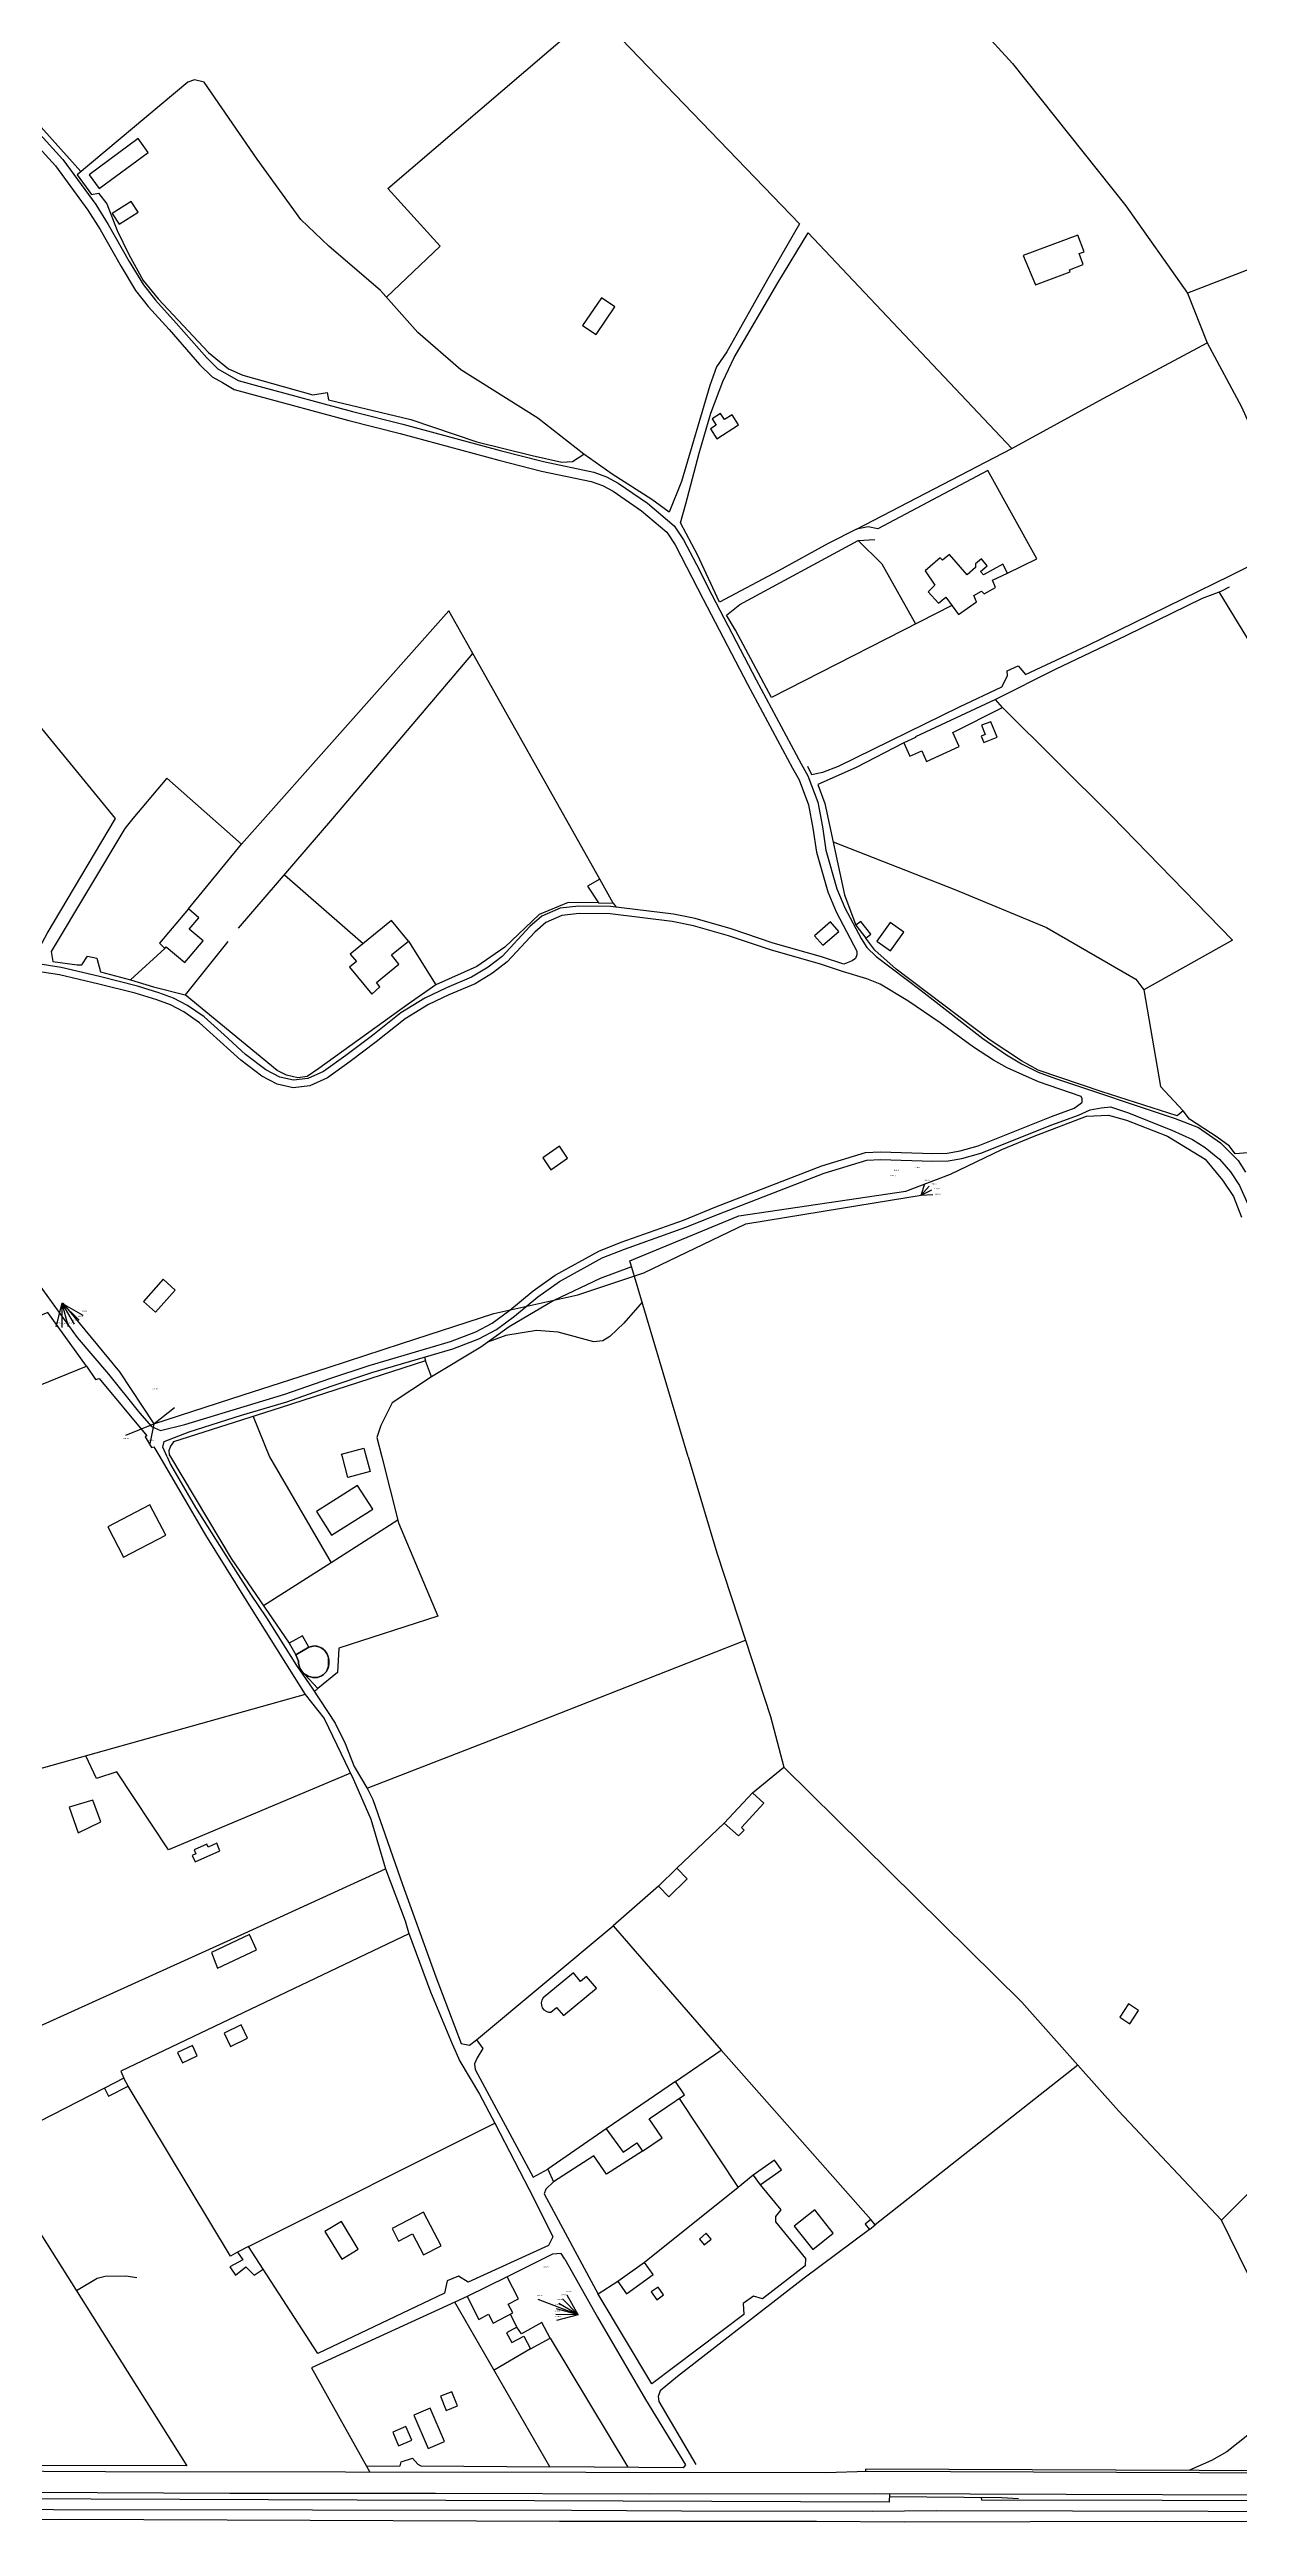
# Model space of a CAD drawing. Header units: millimetres. Extents: x 487814 to 495125, y 4392873 to 4398925.
# Drawn here: x 490943 to 491349, y 4396841 to 4397685 of the extents above; entities that cross this region are included whole.
import ezdxf
from ezdxf.enums import TextEntityAlignment as Align

# ---------------------------------------------------------------- set-up
doc = ezdxf.new("R2010")
doc.units = ezdxf.units.MM
doc.linetypes.add('Tramo_BT__380_A_E_Tr', pattern=[2, 1, 1])
doc.linetypes.add('Tramo_BT__380_A_P_Tr', pattern=[2, 1, 1])
for name, color, linetype in [('Acometida_rotulo', 7, 'Continuous'), ('Cartografia_Base', 8, 'Continuous'), ('Tramo_BT__380_A_E_Trazado', 10, 'Tramo_BT__380_A_E_Tr'), ('Tramo_BT__380_A_P_Trazado', 10, 'Tramo_BT__380_A_P_Tr')]:
    doc.layers.add(name, color=color, linetype=linetype)
doc.styles.get("Standard").update_dxf_attribs({"font": 'arial.ttf'})

msp = doc.modelspace()

# ---------------------------------------------------------------- linework, layer by layer
at = {"layer": 'Cartografia_Base'}
for p, q in [((491218.56, 4397521.41, 131.57), (491271.52, 4397548.96, 132.2)), ((491131.04, 4397402.15, 130.84), (491087.7, 4397479.04, 131.09)), ((490990.69, 4397391.96, 132.43), (491008.77, 4397414, 131.06)), ((491023.45, 4397403.55, 129.42), (491050.25, 4397380.17, 129.47)), ((491135.54, 4397393.89, 128.29), (491136.55, 4397392.56, 128.27)), ((490982.6, 4397378.45, 132.47), (490970.97, 4397367.82, 132.58)), ((491004.19, 4397380.85, 132.93), (490989.55, 4397362.64, 132.89)), ((491065.73, 4397381.01, 129.29), (491075.04, 4397366.06, 129.39)), ((491071.16, 4397239.13, 130), (491071.52, 4397237.92, 130.08)), ((491012.78, 4397218.94, 132.69), (491018.39, 4397205.17, 134.4)), ((491018.39, 4397205.17, 134.4), (491039.36, 4397169.09, 134.72)), ((491062.06, 4397183.66, 134.73), (491039.36, 4397169.09, 134.72)), ((491039.36, 4397169.09, 134.72), (491016.31, 4397154.4, 132.9)), ((491034.81, 4397126.19, 132.13), (491033.68, 4397125.17, 132.02)), ((491183.06, 4397090.72, 137.76), (491193.7, 4397099.39, 136.88)), ((491173.39, 4397080.29, 137.76), (491157.26, 4397064.96, 138.79)), ((491151.01, 4397058.88, 138.94), (491135.59, 4397045.32, 137.63)), ((491088.98, 4397006.51, 136.73), (491135.59, 4397045.32, 137.63)), ((491135.59, 4397045.32, 137.63), (491172.39, 4397002.94, 138.25)), ((491294.07, 4396997.79, 135.07), (491224.91, 4396943.4, 135.89)), ((491158.02, 4396986.47, 137.07), (491178.13, 4396956.15, 136.93)), ((491011.2, 4396936, 134.79), (491095.14, 4396978.06, 135.7)), ((491133.12, 4396976.14, 137.76), (491113.32, 4396962.42, 136.65)), ((491178.13, 4396956.15, 136.93), (491146.2, 4396930.62, 138.18)), ((491183.33, 4396960.31, 136.73), (491178.13, 4396956.15, 136.93)), ((491137.14, 4396924.1, 137), (491130.39, 4396919.8, 137.15)), ((491085.78, 4396919.03, 134.78), (491081.5, 4396917.06, 135.02)), ((491100.45, 4396912.92, 133.91), (491102.74, 4396908.57, 133.88)), ((491107.39, 4396901.15, 133.86), (491094.95, 4396893.85, 133.4)), ((491114.11, 4396904.83, 134.1), (491140.5, 4396860.78, 133.51)), ((491051.39, 4396861.11, 132.69), (491052.56, 4396859.07, 132.69)), ((491221.63, 4396860.14, 133.39), (491221.63, 4396859.28, 133.38)), ((491261.06, 4396850.57, 132.87), (491261.14, 4396849.61, 132.88))]:
    msp.add_line(p, q, dxfattribs=at)
for points in [[(491202.95, 4397834.76, 134.38), (491202.56, 4397821.23, 133.56), (491198.51, 4397811.79, 133.15), (491174.25, 4397795.62, 133.29), (491208.4, 4397753.39, 131.28), (491249.73, 4397704.41, 130.73), (491271.75, 4397680.15, 130.94), (491310.39, 4397631.63, 131.09), (491331.43, 4397601.88, 131.52)], [(490918.25, 4397833.21, 141.45), (490892.07, 4397812.37, 139.5), (490861.95, 4397791.38, 142.11), (490834.2, 4397769.98, 144.35), (490839.75, 4397758.99, 144.12), (490845.6, 4397751.03, 143.14), (490853.49, 4397742.47, 142.68), (490881.69, 4397716.93, 139.05), (490908.22, 4397694.42, 137.88), (490954, 4397643.31, 137.88)], [(491058.25, 4397600.51, 133.28), (491076.52, 4397617.88, 132.79), (491058.71, 4397637.53, 133.77), (491129.34, 4397697.93, 131.98)], [(491129.34, 4397697.93, 131.98), (491199.07, 4397625.49, 130.97), (491188.29, 4397606.72, 132), (491174.3, 4397581.89, 131.9), (491170.83, 4397576.76, 131.9), (491168.53, 4397570.4, 131.9), (491158.82, 4397537.7, 131.62), (491154.7, 4397527.25, 131.44), (491148.78, 4397531.58, 132.18), (491135.18, 4397540.15, 132.14), (491125.51, 4397547.02, 132.26)], [(491428.42, 4397667.65, 131.25), (491460.97, 4397694.66, 131.14), (491488.25, 4397667.29, 130.38), (491469.88, 4397656.79, 130.3), (491444.78, 4397640.98, 130.26), (491442.77, 4397646.2, 131.41), (491376.47, 4397619.28, 131.82), (491331.43, 4397601.88, 134.26), (491338.16, 4397584.96, 134.26)], [(490918.32, 4397674.98, 137.91), (490945.31, 4397645.34, 137.32), (490956.34, 4397630.22, 137.1), (490960.55, 4397623.58, 136.99), (490967.73, 4397610.97, 136.67), (490972.7, 4397602.81, 136.31), (490976.92, 4397597.32, 136.37), (490984.11, 4397589.46, 136.23), (490994.5, 4397577.62, 135.85), (490998.81, 4397573.38, 135.78), (491002.37, 4397571.44, 135.77), (491006.31, 4397569.07, 135.75), (491013.5, 4397567.06, 135.65), (491045.41, 4397558.43, 135.03), (491062.89, 4397554.07, 134.49), (491096.58, 4397544.94, 132.81), (491111.05, 4397541.24, 131.86), (491128.09, 4397537.71, 131.11), (491131.87, 4397536.27, 130.84), (491135.49, 4397534.38, 130.64), (491145.2, 4397527.72, 130.16), (491153.83, 4397520.42, 129.72), (491156.74, 4397516.08, 129.69), (491166.21, 4397497.58, 128.98), (491181.37, 4397468.6, 128.67), (491196.68, 4397439.91, 127.97), (491199, 4397435.98, 127.97), (491202.14, 4397427.51, 127.98), (491203.63, 4397419.48, 127.99), (491204.86, 4397411.31, 128.02), (491208.72, 4397397.8, 128.05), (491211.61, 4397390.95, 128.04), (491218.61, 4397377.61, 127.82), (491218.67, 4397376.36, 127.78), (491218.22, 4397375.03, 127.76), (491217.1, 4397374.34, 127.68), (491214.26, 4397373.14, 127.45), (491206.59, 4397375.69, 127.6), (491190.13, 4397380.33, 128.28), (491175.75, 4397385.15, 128.19), (491163.5, 4397388.67, 128.21), (491156.12, 4397390.18, 128.2), (491134.59, 4397392.79, 128.29), (491123.82, 4397392.92, 128.49), (491117.43, 4397392.26, 128.61), (491111.18, 4397389.5, 128.61), (491107.16, 4397385.96, 128.63), (491097.68, 4397375.81, 128.77), (491092.94, 4397372.14, 128.8), (491087.24, 4397368.71, 128.88), (491078.72, 4397365.09, 129.27), (491071.29, 4397361.6, 129.67), (491063.18, 4397356.55, 130.02), (491053.49, 4397348.89, 129.95), (491044.43, 4397342.03, 130.12), (491036.75, 4397336.6, 130.24), (491031.45, 4397334.12, 130.28), (491026.5, 4397333.6, 130.72), (491021.85, 4397334.6, 130.84), (491017.05, 4397337.11, 130.92), (491010.19, 4397342.35, 130.74), (491002.94, 4397349.04, 130.96), (490996.03, 4397355.15, 130.9), (490990.41, 4397359.03, 130.86), (490985.64, 4397361.57, 130.9), (490980.63, 4397363.39, 130.88), (490973.32, 4397365.64, 130.82), (490960.33, 4397368.9, 130.89), (490947.3, 4397372.03, 130.72), (490937.98, 4397373.46, 130.68)], [(490920.83, 4397677.11, 137.91), (490947.84, 4397647.46, 137.32), (490959.08, 4397632.07, 137.1), (490963.34, 4397625.34, 136.99), (490970.53, 4397612.72, 136.67), (490975.42, 4397604.7, 136.31), (490979.43, 4397599.48, 136.37), (490986.53, 4397591.7, 136.23), (490996.97, 4397579.81, 135.85), (491000.78, 4397576.05, 135.78), (491007.61, 4397572.13, 135.75), (491014.66, 4397570.16, 135.65), (491046.67, 4397561.53, 135.03), (491063.76, 4397557.27, 134.49), (491096.96, 4397548.26, 132.81), (491111.8, 4397544.45, 131.86), (491128.99, 4397540.9, 131.11), (491133.26, 4397539.26, 130.84), (491137.27, 4397537.16, 130.64), (491147.2, 4397530.34, 130.16), (491156.34, 4397522.6, 129.72), (491159.57, 4397517.79, 129.69), (491164, 4397509.34, 129.43), (491169.14, 4397499.09, 128.98), (491184.32, 4397470.07, 128.67), (491199.63, 4397441.4, 127.97), (491201.99, 4397437.39, 127.97), (491205.33, 4397428.38, 127.98), (491206.89, 4397419.96, 127.99), (491208.09, 4397412.02, 128.02), (491211.84, 4397398.88, 128.05), (491214.58, 4397392.4, 128.04), (491220.1, 4397381.85, 127.68), (491222.08, 4397378.78, 127.49), (491225.23, 4397375.79, 127.36), (491240.6, 4397364.16, 126.41), (491261.66, 4397347.85, 125.95), (491269.72, 4397342.23, 125.66), (491274.77, 4397339.23, 125.49), (491280.51, 4397336.33, 125.49), (491286.44, 4397334.15, 125.51), (491327.21, 4397320.5, 125.03), (491335.16, 4397317.42, 125.05), (491342.72, 4397312.3, 125.07), (491348.68, 4397306.17, 125.1), (491351.19, 4397302.24, 125.1)], [(491125.51, 4397547.02, 132.26), (491109.84, 4397559.26, 133.09), (491083.6, 4397575.72, 133.73), (491068.98, 4397588.48, 134.41), (491056.22, 4397602.78, 134.6), (491038.62, 4397617.85, 135.74), (491029.07, 4397626.94, 135.74), (491014.16, 4397647.58, 135.74), (490996.07, 4397673.86, 136.23), (490992.76, 4397674.61, 136.3), (490990.48, 4397673.84, 136.3), (490952.7, 4397642.23, 138.61), (490957.68, 4397635.57, 138.23), (490960.06, 4397636, 138.23), (490962.89, 4397632.32, 137.86), (490966.38, 4397623.21, 137.82), (490970.39, 4397615.06, 137.78), (490975.28, 4397606.24, 137.4), (490980.36, 4397599.99, 136.8), (490997.52, 4397581.7, 136.46), (491004.4, 4397576.12, 136.23), (491009.25, 4397573.9, 136.15), (491033.12, 4397567.23, 136.76), (491038.03, 4397568.07, 136.76), (491038.52, 4397565.49, 136.15), (491066.53, 4397558.84, 135.28), (491089.04, 4397551.19, 134.3), (491107.87, 4397546.56, 133.13), (491118.03, 4397544.23, 133.13), (491121.73, 4397544.53, 132.82), (491125.51, 4397547.02, 132.26)], [(490960.31, 4397637.61, 136.52), (490976.96, 4397649.88, 135), (490973.52, 4397654.55, 135), (490956.84, 4397642.25, 136.57), (490960.31, 4397637.61, 136.52)], [(490967.04, 4397625.37, 138.76), (490973.54, 4397629.47, 138.76), (490971.2, 4397633.18, 138.76), (490964.7, 4397629.08, 138.76), (490967.04, 4397625.37, 138.76)], [(491270.05, 4397506.48, 132.55), (491280, 4397511.35, 131.22), (491263.3, 4397541.41, 131.82), (491225.77, 4397521.53, 131.84), (491222.55, 4397522.24, 131.28), (491218.48, 4397521.4, 131.19), (491208.84, 4397516.56, 130.68), (491191.92, 4397507.26, 130.05), (491171.82, 4397496.55, 130), (491164.3, 4397512.74, 129.86), (491158.52, 4397523.6, 130.02), (491160.36, 4397530.02, 130.15), (491164.86, 4397547.35, 130.66), (491168.83, 4397560.93, 130.7), (491172.93, 4397571.74, 130.69), (491176.86, 4397579.95, 130.52), (491191.75, 4397605.43, 130.76), (491202.06, 4397622.4, 130.93), (491271.52, 4397548.96, 132.2)], [(491279.53, 4397604.72, 132.95), (491291.4, 4397609.18, 132.47), (491291.13, 4397609.89, 132.43), (491295.87, 4397611.67, 132.1), (491294.47, 4397615.39, 131.84), (491296.14, 4397616.02, 131.73), (491294.01, 4397621.68, 131.4), (491275.42, 4397614.7, 132.64), (491279.53, 4397604.72, 132.95)], [(491129.71, 4397587.77, 131.1), (491136.12, 4397597.24, 131.02), (491131.55, 4397600.34, 131.08), (491125.14, 4397590.86, 131.29), (491129.71, 4397587.77, 131.1)], [(491271.52, 4397548.96, 132.2), (491302.71, 4397565.98, 134.91), (491338.16, 4397584.96, 133.54), (491349.85, 4397563.19, 131.1), (491370.21, 4397517.81, 130.95)], [(491170.92, 4397552.27, 134.26), (491178.24, 4397556.97, 134.26), (491176.09, 4397560.45, 134.26), (491173.52, 4397558.8, 134.26), (491172.18, 4397560.89, 134.26), (491169.31, 4397559.05, 134.26), (491170.67, 4397556.92, 134.26), (491168.73, 4397555.67, 134.26), (491170.92, 4397552.27, 134.26)], [(490908.42, 4397372.32, 133.54), (490912.12, 4397377.73, 132.82), (490916.96, 4397378.76, 132.82), (490920.51, 4397374.3, 132.48), (490937.16, 4397375.25, 131.7), (490938.45, 4397375.95, 131.83), (490942.57, 4397383.58, 131.96), (490965.84, 4397422.8, 131.26), (490892.9, 4397511.67, 134.62), (490869.7, 4397541.09, 136.64), (490831.52, 4397509.67, 136), (490864.15, 4397474.36, 134.39), (490872.31, 4397460.81, 133.35), (490876.34, 4397453.45, 133.35), (490887.94, 4397424.44, 133.01), (490888.98, 4397417.36, 133.01), (490892.05, 4397409.89, 133.5), (490900.33, 4397396.64, 133.16), (490901.21, 4397394.57, 133.16), (490908.42, 4397372.32, 133.54)], [(491251.07, 4397495.45, 132.01), (491189.49, 4397464, 130.15), (491177.24, 4397487.01, 130), (491174.24, 4397492.13, 130.33), (491178.72, 4397495.77, 130.49), (491219.1, 4397517.52, 131.83), (491224.76, 4397517.91, 131.94)], [(491201.82, 4397440.66, 127.83), (491203.21, 4397437.78, 127.82), (491207.01, 4397438.59, 127.85), (491212.39, 4397440.64, 127.86), (491253.62, 4397460.87, 129.38), (491268.06, 4397467.67, 129.61), (491270.01, 4397471.42, 129.61), (491269.88, 4397473.19, 129.61), (491273.7, 4397474.85, 129.62), (491276.18, 4397471.84, 129.45), (491297.33, 4397481.74, 128.95), (491346.12, 4397505.64, 129.3), (491370.21, 4397517.81, 130.95)], [(491219.1, 4397517.52, 130.17), (491227.19, 4397509.57, 130.06), (491238.67, 4397489.12, 129.84)], [(491370.21, 4397517.81, 130.95), (491389.43, 4397475.16, 130.42), (491404.13, 4397441.63, 130.15), (491386.5, 4397427.51, 129.28), (491342.21, 4397500.03, 129.96)], [(491253.34, 4397492.32, 129.54), (491259.46, 4397496.71, 129.55), (491258.55, 4397498.77, 129.64), (491261.14, 4397500.27, 129.63), (491262.07, 4397499.4, 129.59), (491265.93, 4397501.58, 129.58), (491264.86, 4397504.06, 129.68), (491270.05, 4397506.48, 129.65), (491268.38, 4397509.52, 129.78), (491261.81, 4397505.83, 129.8), (491260.82, 4397506.98, 129.86), (491263.12, 4397508.98, 129.87), (491261.11, 4397511.3, 129.99), (491259.16, 4397509.6, 129.98), (491259.07, 4397508.35, 129.94), (491256.26, 4397505.9, 129.92), (491250.22, 4397512.85, 130), (491247.87, 4397510.81, 130), (491247.12, 4397511.68, 130), (491241.95, 4397507.2, 130), (491245.23, 4397502.29, 130), (491242.97, 4397500.06, 130), (491246.5, 4397496.21, 129.81), (491249.01, 4397498.29, 129.82), (491253.34, 4397492.32, 129.54)], [(491345.64, 4397501.69, 129.31), (491342.78, 4397500.24, 129.24), (491336.37, 4397497.84, 128.91), (491310.64, 4397485.15, 128.59), (491286.31, 4397473.54, 128.46), (491265.94, 4397463.34, 129.17)], [(491087.7, 4397479.04, 131.09), (491079.49, 4397493.61, 131.14), (491008.77, 4397414, 131.06)], [(491007.82, 4397385.39, 132.93), (491039.97, 4397422.75, 131.1), (491087.7, 4397479.04, 131.09)], [(491242.45, 4397442.26, 128.32), (491253.54, 4397447.31, 128.1), (491251.35, 4397452.1, 128.31), (491268.36, 4397460.65, 128.22), (491265.94, 4397463.34, 128.39), (491238.62, 4397450.67, 128.36), (491238.7, 4397450.47, 128.36), (491234.7, 4397448.63, 128.29), (491236.76, 4397444.08, 128.34), (491240.79, 4397445.9, 128.39), (491242.45, 4397442.26, 128.32)], [(491264.36, 4397455.81, 130.94), (491261.2, 4397454.62, 130.94), (491262.46, 4397451.46, 130.94), (491261.09, 4397450.91, 130.94), (491261.96, 4397448.74, 130.94), (491266.47, 4397450.53, 130.94), (491264.36, 4397455.81, 130.94)], [(491268.36, 4397460.65, 130.64), (491305.46, 4397423.69, 127.56), (491346.71, 4397381.31, 126.8), (491316.49, 4397364.45, 126.57)], [(491234.7, 4397448.63, 128.87), (491218.43, 4397440.22, 128.75), (491205.35, 4397434.43, 128.4), (491207.7, 4397427.88, 128.19), (491214.4, 4397396.8, 129.2), (491218.35, 4397386.42, 129.92)], [(491008.77, 4397414, 131.06), (490983.36, 4397436.6, 131.14), (490971.77, 4397422.77, 130.77), (490969.04, 4397419.35, 130.77), (490943.87, 4397377.44, 131.99), (490944.45, 4397374.11, 131.29), (490952.7, 4397372.87, 132.58), (490954.31, 4397372.96, 132.62), (490956.29, 4397375.91, 132.74), (490959.46, 4397375.19, 132.74), (490960.66, 4397370.58, 132.62), (490970.97, 4397367.82, 132.58)], [(491210.55, 4397414.89, 129.05), (491252.01, 4397398.65, 128.32), (491283.28, 4397385.6, 126.31), (491313.75, 4397368.09, 126.8), (491316.49, 4397364.45, 126.57)], [(491135.54, 4397393.89, 131.34), (491131.04, 4397402.15, 131.34), (491126.75, 4397399.71, 131.34), (491130.54, 4397394.03, 131.34), (491135.54, 4397393.89, 131.34)], [(490939.42, 4397264.27, 133.19), (490952.79, 4397245.91, 134.1), (490963.46, 4397233.34, 133.86), (490974, 4397220.19, 133.78), (490978.15, 4397215.54, 133.4), (490981.17, 4397214.21, 133.35), (490989.47, 4397216.21, 133.17), (491023.59, 4397226.53, 131.99), (491038.92, 4397231.89, 131.64), (491052.31, 4397236.37, 131.16), (491080.07, 4397244.47, 131.23), (491088.72, 4397247.85, 130.95), (491094.32, 4397250.78, 130.95), (491100.31, 4397255.17, 131.13), (491108.21, 4397261.85, 131.35), (491115.75, 4397267.18, 131.38), (491130.67, 4397275.37, 131.74), (491138.3, 4397278.41, 131.25), (491159.49, 4397285.91, 130.29), (491170.6, 4397290.38, 129.7), (491206.67, 4397304.39, 129.17), (491221.62, 4397308.94, 128.69), (491226.73, 4397309.2, 128.85), (491244.57, 4397308.56, 128.31), (491249.47, 4397308.7, 127.65), (491253.92, 4397309.51, 127.42), (491260.04, 4397311.21, 127.18), (491285.05, 4397321.22, 125.46), (491292.72, 4397324.09, 125.32), (491294.81, 4397325.5, 125.32), (491295.48, 4397326.09, 125.32), (491295.45, 4397327.29, 125.17), (491295.16, 4397328.05, 125.61), (491280.63, 4397333.09, 125.97), (491269.9, 4397337.79, 125.79), (491265.23, 4397340.37, 125.87), (491258.47, 4397344.89, 125.88), (491247.01, 4397353.11, 126.45), (491236.06, 4397360.66, 127.02), (491226.61, 4397366.37, 127.23), (491222.02, 4397368.13, 127.31), (491213.71, 4397370.66, 127.44), (491205.97, 4397373.23, 127.6), (491189.5, 4397377.87, 128.28), (491174.92, 4397382.76, 128.19), (491162.97, 4397386.19, 128.21), (491155.63, 4397387.69, 128.2), (491134.48, 4397390.26, 128.29), (491123.95, 4397390.39, 128.49), (491118.07, 4397389.78, 128.61), (491112.57, 4397387.35, 128.61), (491108.88, 4397384.1, 128.63), (491099.39, 4397373.93, 128.77), (491094.37, 4397370.04, 128.8), (491088.43, 4397366.46, 128.88), (491079.55, 4397362.69, 129.27), (491072.56, 4397359.41, 129.67), (491064.61, 4397354.46, 130.02), (491054.74, 4397346.66, 129.95), (491045.91, 4397339.97, 130.12), (491038.07, 4397334.43, 130.24), (491032.11, 4397331.64, 130.28), (491026.39, 4397331.04, 130.72), (491020.98, 4397332.2, 130.84), (491015.71, 4397334.95, 130.92), (491008.53, 4397340.43, 130.74), (490994.45, 4397353.17, 130.9), (490989.1, 4397356.86, 130.86), (490984.6, 4397359.26, 130.9), (490979.91, 4397360.96, 130.88), (490972.5, 4397363.24, 130.82), (490960.18, 4397366.33, 130.89), (490946.77, 4397369.55, 130.72), (490937.76, 4397370.93, 130.68)], [(490989.46, 4397373.72, 130.57), (490995.67, 4397381.06, 130.33), (490990.94, 4397385.07, 130.29), (490994.23, 4397388.95, 130.16), (490990.69, 4397391.96, 130.13), (490980.8, 4397380.27, 130.48), (490982.6, 4397378.45, 130.48), (490983.14, 4397379.08, 130.46), (490989.46, 4397373.72, 130.57)], [(491130.54, 4397394.03, 131.03), (491120.2, 4397394.15, 130.95), (491110.32, 4397390.09, 130.84), (491098.61, 4397378.91, 131.1), (491089.01, 4397372.41, 131.25), (491075.04, 4397366.06, 132.01), (491065.68, 4397359.53, 131.98), (491035.18, 4397337.53, 132.24), (491031.22, 4397334.84, 132.13), (491027.99, 4397334.4, 132.13), (491024.12, 4397335.26, 132.13), (491020.99, 4397336.89, 132.13), (490989.55, 4397362.64, 132.89)], [(491053.19, 4397362.88, 129.83), (491056.01, 4397365.43, 129.74), (491054.84, 4397366.87, 129.72), (491062.5, 4397373.11, 129.5), (491059.92, 4397376.28, 129.46), (491065.73, 4397381.01, 129.29), (491059.97, 4397388.09, 129.19), (491045.86, 4397376.6, 129.59), (491047.96, 4397374.01, 129.63), (491045.66, 4397372.13, 129.7), (491053.19, 4397362.88, 129.83)], [(491207.03, 4397379.59, 127.74), (491212.51, 4397384.29, 127.99), (491209.71, 4397387.55, 127.97), (491204.23, 4397382.84, 127.95), (491207.03, 4397379.59, 127.74)], [(491221.71, 4397382.05, 130.54), (491223.38, 4397383.33, 130.54), (491220.02, 4397387.7, 130.54), (491218.35, 4397386.42, 130.54), (491221.71, 4397382.05, 130.54)], [(491230.09, 4397377.74, 132.78), (491234.64, 4397384.11, 132.78), (491230.03, 4397387.4, 132.78), (491225.48, 4397381.04, 132.78), (491230.09, 4397377.74, 132.78)], [(491370.45, 4397322.74, 127.42), (491352.04, 4397308.86, 127), (491347.66, 4397308.44, 126.93), (491345.77, 4397311.08, 126.78), (491341.56, 4397314.17, 127.07), (491332.09, 4397320.28, 126.84), (491329.9, 4397323.19, 126.61), (491327.85, 4397321.46, 126.61), (491302.35, 4397329.62, 126.57), (491280.45, 4397337.04, 126.54), (491274.85, 4397340.18, 126.92), (491264.12, 4397347.2, 127.3), (491232.03, 4397371.46, 129.5), (491224.77, 4397377.9, 129.16), (491221.71, 4397382.05, 129.16)], [(490970.97, 4397367.82, 132.58), (490978.8, 4397365.42, 132.89), (490989.55, 4397362.64, 132.89)], [(491316.49, 4397364.45, 126.57), (491322.18, 4397331.47, 125.81), (491329.9, 4397323.19, 126.61)], [(490983.46, 4397205.17, 133.6), (490982.01, 4397208.5, 133.3), (490982.45, 4397210.39, 133.26), (490990.97, 4397213.7, 133.13), (491008.77, 4397219.39, 132.52), (491024.24, 4397224, 131.99), (491039.34, 4397229.28, 131.64), (491053.19, 4397233.91, 131.16), (491080.9, 4397242, 131.23), (491089.79, 4397245.47, 130.95), (491095.74, 4397248.58, 130.95), (491101.92, 4397253.11, 131.13), (491109.83, 4397259.8, 131.35), (491117.2, 4397265.01, 131.38), (491131.81, 4397273.02, 131.74), (491139.36, 4397276.03, 131.25), (491160.37, 4397283.45, 130.29), (491171.43, 4397287.9, 129.7), (491207.56, 4397301.94, 129.17), (491222.01, 4397306.34, 128.69), (491226.76, 4397306.58, 128.85), (491244.48, 4397305.95, 128.31), (491249.75, 4397306.1, 127.65), (491254.44, 4397306.95, 127.42), (491260.96, 4397308.76, 127.18), (491285.11, 4397318.43, 125.55), (491294.24, 4397321.73, 125), (491298.22, 4397323.47, 124.93), (491302.02, 4397324.23, 124.93), (491305.19, 4397324.57, 125.37), (491310.93, 4397322.58, 125.23), (491326.12, 4397316.62, 125.19), (491333.15, 4397313.41, 125.1), (491337.49, 4397310.71, 125.11), (491342.37, 4397306.73, 125.13), (491346.07, 4397302.41, 125.14), (491349.1, 4397297.75, 125.12), (491352, 4397291.31, 124.96)], [(491161.14, 4397205.17, 131.2), (491141.26, 4397272.01, 133.42), (491178.42, 4397287.35, 132.28), (491235.35, 4397295.82, 131.71), (491250.6, 4397301.59, 130.04), (491268.07, 4397309.92, 128.48), (491279.08, 4397314.48, 127.68), (491296.96, 4397321.33, 127.41), (491304.45, 4397321.7, 127.07), (491310.56, 4397320, 127.03), (491324.61, 4397314.55, 126.38), (491337.49, 4397306.68, 126.76), (491343.34, 4397299.55, 126.04), (491347.07, 4397293.95, 126.12), (491349.82, 4397286.88, 126.38)], [(491114.34, 4397303.09, 132.44), (491120.02, 4397307.04, 132.44), (491117.21, 4397311.09, 132.44), (491111.53, 4397307.14, 132.44), (491114.34, 4397303.09, 132.44)], [(491141.85, 4397270.01, 134.37), (491131.16, 4397266.04, 134.49), (491115.31, 4397258.53, 134.49), (491100.03, 4397249.51, 132.09), (491090.46, 4397242.64, 132.09), (491073.62, 4397232.53, 133.04), (491071.52, 4397237.92, 133.04), (491021.97, 4397221.86, 134.79), (490985.61, 4397210.3, 134.68), (490984.58, 4397208.88, 134.68), (490984.03, 4397207.29, 134.68), (490984.17, 4397205.84, 134.91), (490984.57, 4397205.17, 134.91)], [(490979.47, 4397254.52, 131.7), (490986.22, 4397262.07, 131.17), (490982.12, 4397265.74, 131.22), (490975.37, 4397258.19, 131.74), (490979.47, 4397254.52, 131.7)], [(490940.06, 4397229.66, 133.08), (490955.88, 4397236.1, 133.12), (490942.77, 4397254.38, 133.09), (490935.66, 4397251.53, 133.07), (490938.54, 4397244.94, 133.08), (490935.07, 4397243.51, 133.07), (490940.06, 4397229.66, 133.08)], [(491145.44, 4397257.93, 130.1), (491139.21, 4397250.82, 130), (491134.43, 4397246.23, 130), (491132.04, 4397244.76, 130), (491128.91, 4397244.39, 130), (491116.78, 4397247.7, 130), (491109.42, 4397248.25, 130), (491098.94, 4397246.6, 130), (491093, 4397244.46, 130)], [(490955.88, 4397236.1, 135.43), (490958.99, 4397231.62, 134.91), (490960.28, 4397231.96, 135.11), (490976.46, 4397212.32, 135.35), (490975.99, 4397212, 135.35), (490978.11, 4397208.35, 135.36), (490978.92, 4397208.64, 135.37), (490980.93, 4397205.17, 135.2)], [(491073.62, 4397232.53, 132.81), (491060.13, 4397223.58, 134.41), (491056.28, 4397215.94, 134.22), (491054.94, 4397211.82, 134.26), (491056.62, 4397205.17, 134.29)], [(490980.93, 4397205.17, 135.2), (490996.51, 4397178.54, 134.56), (491010.33, 4397156.27, 133.09), (491030.54, 4397124.23, 134.83), (490869.75, 4397079.22, 136.27), (490849.41, 4397108.82, 136.27)], [(490983.46, 4397205.17, 133.6), (490984.61, 4397202.56, 133.84), (490993.15, 4397187.98, 133.93), (491002.65, 4397172.81, 133.32), (491011.9, 4397158.35, 132.96), (491017.33, 4397150.28, 132), (491027.57, 4397134.05, 131.86), (491032.93, 4397126.33, 131.57), (491040.71, 4397114.43, 131.67), (491044.13, 4397107.46, 131.9), (491047.26, 4397099.69, 132.56), (491051.9, 4397091.84, 132.81), (491053.54, 4397088.43, 132.97)], [(490984.57, 4397205.17, 134.91), (491005.22, 4397170.57, 135.1), (491025.07, 4397141.64, 134.3)], [(491056.62, 4397205.17, 134.29), (491062.29, 4397182.76, 134.41), (491075.78, 4397150.9, 131.37), (491041.95, 4397140.04, 132.32), (491041.59, 4397131.68, 131.79), (491034.81, 4397126.19, 132.39), (491030.17, 4397131.25, 132.39)], [(491043.21, 4397205.17, 135), (491042.95, 4397206.14, 135), (491050.49, 4397208.17, 135), (491051.3, 4397205.17, 135)], [(491051.3, 4397205.17, 135), (491052.64, 4397200.2, 135), (491045.1, 4397198.17, 135.07), (491043.21, 4397205.17, 135)], [(491161.14, 4397205.17, 131.2), (491170.88, 4397172.45, 130.11), (491180.65, 4397142.77, 132.09)], [(491039.51, 4397178.47, 135.18), (491053.6, 4397187.38, 135.36), (491048.35, 4397195.43, 135.13), (491034.37, 4397186.59, 135.12), (491039.51, 4397178.47, 135.18)], [(490968.57, 4397171.05, 132.26), (490982.96, 4397178.54, 132.74), (490977.57, 4397188.89, 132.76), (490963.18, 4397181.4, 132.37), (490968.57, 4397171.05, 132.26)], [(491027.29, 4397137.77, 133.65), (491031.8, 4397140.35, 133.95), (491029.58, 4397144.22, 135.51), (491025.07, 4397141.64, 135.51), (491027.29, 4397137.77, 133.65)], [(491051.63, 4397092.29, 132.47), (491100.88, 4397111.32, 132.43), (491180.65, 4397142.77, 132.09)], [(491180.65, 4397142.77, 132.09), (491189.17, 4397116.69, 135.48), (491193.7, 4397099.39, 136.88)], [(491031.8, 4397140.35, 132.79), (491033.79, 4397140.73, 132.9), (491035.22, 4397140.48, 132.94), (491035.89, 4397140.2, 132.96), (491037.07, 4397139.36, 132.96), (491037.94, 4397138.2, 132.93), (491038.24, 4397137.54, 132.89), (491038.53, 4397136.11, 132.78), (491038.56, 4397134.6, 132.68), (491038.32, 4397133.2, 132.6), (491037.68, 4397131.94, 132.57), (491036.7, 4397130.92, 132.47), (491036.1, 4397130.53, 132.43), (491034.77, 4397130.04, 132.34), (491033.13, 4397129.99, 132.26), (491031.55, 4397130.39, 132.22), (491030.17, 4397131.25, 132.21), (491029.1, 4397132.47, 132.23), (491028.71, 4397133.19, 132.25), (491028.28, 4397134.75, 132.32), (491028.25, 4397135.57, 132.37), (491027.29, 4397137.77, 132.45)], [(491028.25, 4397135.57, 133.65), (491028.28, 4397134.75, 133.62), (491028.71, 4397133.19, 133.57), (491029.59, 4397131.82, 133.51), (491030.17, 4397131.25, 133.49), (491031.55, 4397130.39, 133.43), (491033.13, 4397129.99, 133.38), (491034.77, 4397130.04, 133.36), (491036.1, 4397130.53, 133.37), (491036.7, 4397130.92, 133.38), (491037.68, 4397131.94, 133.38), (491038.05, 4397132.55, 133.39), (491038.49, 4397133.89, 133.4), (491038.44, 4397136.83, 133.49), (491037.94, 4397138.2, 133.57), (491037.07, 4397139.36, 133.64), (491036.51, 4397139.82, 133.68), (491035.22, 4397140.48, 133.75), (491034.52, 4397140.66, 133.79), (491033.07, 4397140.7, 133.86), (491031.8, 4397140.35, 133.95), (491027.29, 4397137.77, 133.65), (491028.25, 4397135.57, 133.65)], [(491030.54, 4397124.23, 132.14), (491036.96, 4397115.99, 132.04), (491046.97, 4397095.22, 132.09), (491052.9, 4397081.68, 133.09), (491057.87, 4397064.8, 134.47)], [(491045.95, 4397097.36, 133.1), (490983.85, 4397071.23, 136.43), (490966.33, 4397097.83, 135.41), (490959.36, 4397095.51, 135.42), (490955.68, 4397103.27, 134.95)], [(491193.7, 4397099.39, 136.88), (491274.94, 4397019.26, 135.4), (491294.07, 4396997.79, 135.07)], [(490958.13, 4397088.17, 135.76), (490950.05, 4397085.81, 135.76), (490953.12, 4397077.06, 136.23), (490960.82, 4397080.75, 136.17), (490958.13, 4397088.17, 135.76)], [(491053.54, 4397088.43, 134.58), (491063.66, 4397059.43, 136.57), (491075.12, 4397027.93, 136.93), (491083.68, 4397005.2, 136.48), (491086.55, 4397004.7, 136.48), (491088.98, 4397006.51, 136.48), (491091.08, 4397003.48, 136.28), (491089.21, 4397000.29, 136.24), (491088.29, 4396998.25, 136.24), (491088.48, 4396996.34, 136.24), (491108.31, 4396959.67, 135.96), (491113.32, 4396962.42, 136.65)], [(491178.33, 4397075.98, 135.59), (491180.19, 4397077.99, 135.54), (491179.26, 4397078.85, 135.54), (491186.94, 4397087.12, 135.32), (491183.06, 4397090.72, 135.27), (491173.39, 4397080.29, 135.5), (491178.33, 4397075.98, 135.59)], [(490992.97, 4397067.1, 141.7), (491001.43, 4397070.86, 141.7), (491000.34, 4397073.5, 141.7), (490997.39, 4397072.19, 141.7), (490996.95, 4397073.17, 141.7), (490992.6, 4397071.23, 141.7), (490993.2, 4397069.87, 141.7), (490991.98, 4397069.32, 141.7), (490992.97, 4397067.1, 141.7)], [(490898.34, 4397003.88, 138.6), (490903.26, 4396994.71, 138.02), (490919.26, 4397001.78, 138.25), (491009.88, 4397042.82, 138.21), (491057.87, 4397064.8, 136.77), (491064.65, 4397047.02, 136.72), (491065.74, 4397043.03, 136.85), (491073.24, 4397022.82, 136.64), (491080.62, 4397005.06, 135.85), (491083.24, 4396999.26, 135.74), (491089.99, 4396987.9, 135.49), (491095.14, 4396978.06, 135.7)], [(491154.56, 4397055.24, 135.84), (491160.81, 4397061.33, 135.81), (491157.26, 4397064.96, 135.73), (491151.01, 4397058.88, 135.76), (491154.56, 4397055.24, 135.84)], [(491065.88, 4397042.64, 135.12), (490967.59, 4396995.85, 135.31), (490968.69, 4396993.39, 135.1)], [(491000.6, 4397030.85, 135.33), (491013.93, 4397037.12, 135), (491011.48, 4397042.34, 135), (490998.62, 4397036.29, 135.56), (491000.6, 4397030.85, 135.33)], [(491110.99, 4397019.13, 136.09), (491111.05, 4397018.24, 136.07), (491111.37, 4397017.41, 136.06), (491111.92, 4397016.72, 136.04), (491112.65, 4397016.22, 136.03), (491113.5, 4397015.95, 136.03), (491114.3, 4397015.94, 136.02), (491116.24, 4397017.55, 136.05), (491118.57, 4397014.75, 136), (491129.81, 4397024.1, 136.15), (491126.48, 4397028.11, 136.07), (491124.43, 4397026.41, 136.09), (491121.98, 4397029.36, 136.02), (491111.64, 4397020.76, 136.09), (491111.19, 4397019.99, 136.1), (491110.99, 4397019.13, 136.09)], [(491311.8, 4397011.93, 132.77), (491314.75, 4397016.51, 132.78), (491311.26, 4397018.76, 132.77), (491308.31, 4397014.18, 132.79), (491311.8, 4397011.93, 132.77)], [(491005.07, 4397004.22, 135), (491010.88, 4397007.03, 135), (491008.7, 4397011.54, 135), (491002.89, 4397008.73, 135), (491005.07, 4397004.22, 135)], [(490988.63, 4396998.61, 140.07), (490993.73, 4397001.04, 140.07), (490992.06, 4397004.54, 140.07), (490986.96, 4397002.11, 140.07), (490988.63, 4396998.61, 140.07)], [(491156.8, 4396992.25, 138.48), (491172.39, 4397002.94, 137.64), (491223.39, 4396945.22, 136.12)], [(490962.07, 4396989.99, 137.38), (490921.84, 4396969.49, 135.82), (490990.16, 4396861.28, 133.65), (490871.78, 4396861.5, 133.88), (490869.64, 4396862.12, 134.18), (490867.31, 4396863.94, 134.26), (490860.41, 4396878.73, 134.45)], [(490963.48, 4396987.24, 138.26), (490970.1, 4396990.64, 138.26), (490968.69, 4396993.39, 138.26), (490962.07, 4396989.99, 138.26), (490963.48, 4396987.24, 138.26)], [(491007.45, 4396934.11, 134.49), (491005.02, 4396932.73, 134.49), (490970.1, 4396990.64, 137.34)], [(491138.96, 4396968.14, 135.13), (491143.67, 4396971.34, 135.18), (491145.55, 4396968.57, 135.13), (491152.24, 4396973.12, 135.2), (491147.86, 4396979.56, 135.33), (491159.87, 4396987.73, 135.46), (491156.8, 4396992.25, 135.54), (491133.12, 4396976.14, 135.28), (491138.96, 4396968.14, 135.13)], [(491343.05, 4396944.95, 134.37), (491307.89, 4396982.29, 134.83), (491294.07, 4396997.79, 135.07)], [(491424.98, 4396943.78, 135.49), (491424.81, 4396943.07, 134.46), (491434.7, 4396936.03, 133.95), (491439.09, 4396933.88, 134.26), (491446.71, 4396931.29, 134.09), (491420.72, 4396910.98, 133.93), (491397.94, 4396894.05, 132.76), (491375.83, 4396878.12, 132.64), (491343.05, 4396944.95, 133.81), (491382.3, 4396984.12, 134.38), (491420.27, 4396966.36, 134.36), (491435.81, 4396956.52, 134.6), (491437.36, 4396954.63, 134.58), (491436.78, 4396946.85, 134.2), (491434.54, 4396946.35, 134.18), (491425.88, 4396947.37, 135.49), (491425.46, 4396945.71, 135.49)], [(491095.14, 4396978.06, 135.7), (491108.57, 4396952.2, 135.85), (491114.96, 4396939.37, 135.61), (491113.54, 4396936.41, 135.55), (491086.05, 4396923.86, 135.1), (491082.81, 4396925.94, 135.09), (491078.91, 4396924.37, 135.01), (491078.08, 4396920.15, 134.84), (491034.84, 4396899.59, 132.62), (491016.14, 4396928.29, 135.02)], [(491145.55, 4396968.57, 135.13), (491133.31, 4396960.71, 135), (491128.96, 4396966.99, 135.12), (491115.18, 4396958.06, 135)], [(491185.68, 4396957, 137.44), (491192.9, 4396962.14, 137.44), (491190.55, 4396965.45, 137.44), (491183.33, 4396960.31, 137.44), (491185.68, 4396957, 137.44)], [(491113.32, 4396962.42, 136.65), (491115.18, 4396958.06, 136.81), (491112.6, 4396955.62, 137.18), (491111.99, 4396953.97, 137.28), (491130.39, 4396919.8, 137.15)], [(491185.68, 4396957, 136.39), (491192.67, 4396948.57, 135.97), (491190.88, 4396946.25, 135.97), (491190.96, 4396944.49, 135.97), (491201.19, 4396931.91, 135.45), (491201.02, 4396929.48, 135.44), (491186.52, 4396918.21, 135.63), (491183.42, 4396919.11, 135.62), (491179.83, 4396916.54, 136.15), (491180.14, 4396912.87, 136.17), (491148.78, 4396889.26, 136.21), (491130.39, 4396919.8, 137.15)], [(491070.91, 4396933.13, 133.68), (491076.89, 4396936.27, 133.87), (491070.91, 4396947.7, 134.08), (491060.23, 4396942.11, 133.88), (491062.38, 4396937.85, 133.77), (491067.14, 4396940.34, 133.86), (491070.91, 4396933.13, 133.68)], [(491203.62, 4396935.03, 134.68), (491210.62, 4396940.57, 134.6), (491204.33, 4396948.52, 134.79), (491197.33, 4396942.98, 134.7), (491203.62, 4396935.03, 134.68)], [(491042.99, 4396931.67, 133.52), (491048.6, 4396935.07, 133.64), (491042.85, 4396944.56, 133.87), (491037.24, 4396941.16, 133.76), (491042.99, 4396931.67, 133.52)], [(491222.99, 4396941.8, 136.39), (491200.69, 4396925.21, 134.87), (491157.51, 4396891.75, 134.64), (491151.57, 4396886.83, 134.59), (491150.84, 4396884.91, 134.59), (491151.13, 4396883.19, 134.35), (491163.73, 4396861.75, 134.05)], [(491167.25, 4396940.53, 137.44), (491164.94, 4396938.56, 137.44), (491166.62, 4396936.59, 137.44), (491168.93, 4396938.56, 137.44), (491167.25, 4396940.53, 137.44)], [(491223.39, 4396945.22, 137.51), (491221.47, 4396943.62, 137.51), (491222.99, 4396941.8, 137.51), (491224.91, 4396943.4, 137.51), (491223.39, 4396945.22, 137.51)], [(491006.8, 4396926.25, 136.41), (491010.26, 4396929.15, 136.41), (491013.06, 4396926.25, 136.41), (491016.14, 4396928.29, 136.41), (491011.2, 4396936, 136.41), (491007.45, 4396934.11, 136.41), (491009.23, 4396931.51, 136.41), (491004.82, 4396929.04, 136.41), (491006.8, 4396926.25, 136.41)], [(491119.07, 4396931.76, 134.48), (491117.76, 4396933.65, 134.54), (491114.9, 4396933.4, 134.54), (491099.42, 4396925.73, 134.78)], [(491119.07, 4396931.76, 134.48), (491130.26, 4396911.94, 135.71), (491146.62, 4396883.92, 135.1), (491160.21, 4396861.57, 134.03), (491159.46, 4396860.56, 134.03), (491114, 4396860.97, 134.33)], [(491140.15, 4396919.92, 134.46), (491149.21, 4396926.44, 134.53), (491146.2, 4396930.62, 134.6), (491137.14, 4396924.1, 134.54), (491140.15, 4396919.92, 134.46)], [(490973.05, 4396925.35, 133.22), (490969.38, 4396925.96, 132.98), (490962.31, 4396925.85, 132.99), (490959.56, 4396925.11, 132.63), (490952.54, 4396920.86, 133.29)], [(491099.42, 4396925.73, 134.13), (491085.78, 4396919.03, 133.66), (491089.76, 4396911.18, 133.6), (491093.07, 4396912.91, 133.72), (491094.62, 4396909.92, 133.7), (491101.34, 4396913.39, 133.94), (491099.78, 4396916.39, 133.96), (491103.28, 4396918.21, 134.08), (491099.42, 4396925.73, 134.13)], [(491150.4, 4396917.9, 137.44), (491152.7, 4396919.5, 137.44), (491150.86, 4396922.14, 137.44), (491148.56, 4396920.54, 137.44), (491150.4, 4396917.9, 137.44)], [(491114, 4396860.97, 134.33), (491081.5, 4396917.06, 135.02), (491032.62, 4396894.63, 134.07), (491051.39, 4396861.11, 134.45), (491062.96, 4396861.31, 134.72), (491063.29, 4396862.61, 134.72), (491067.09, 4396863.93, 134.72), (491068.91, 4396861.87, 134.72), (491070.01, 4396861.29, 134.64), (491114, 4396860.97, 134.33)], [(491107.39, 4396901.15, 133.86), (491114.11, 4396904.83, 134.1), (491111.21, 4396910.13, 134.13), (491104.24, 4396906.31, 133.88), (491102.74, 4396908.57, 133.88), (491099.2, 4396906.63, 133.76), (491101.04, 4396903.27, 133.74), (491105.03, 4396905.46, 133.88), (491107.39, 4396901.15, 133.86)], [(491072.45, 4396867.14, 132.9), (491078, 4396869.6, 132.97), (491073.17, 4396880.88, 132.99), (491067.59, 4396878.49, 132.93), (491072.45, 4396867.14, 132.9)], [(491078.57, 4396880.15, 135.92), (491082.44, 4396881.7, 135.92), (491080.51, 4396886.52, 135.92), (491076.64, 4396884.97, 135.92), (491078.57, 4396880.15, 135.92)], [(491371.5, 4396886.94, 131.97), (491356.94, 4396875.69, 131.96), (491344.78, 4396866.05, 131.93), (491339.62, 4396863.13, 131.79), (491331.91, 4396859.71, 131.98)], [(491062.39, 4396868.1, 135.47), (491066.85, 4396870.02, 135.47), (491064.84, 4396874.69, 135.47), (491060.38, 4396872.77, 135.47), (491062.39, 4396868.1, 135.47)], [(491437.58, 4396866.22, 131.58), (491440.03, 4396861.99, 131.07), (491440.17, 4396861.15, 131.09), (491440.12, 4396860.47, 131.09), (491439.76, 4396859.9, 131.09), (491438.37, 4396858.91, 131.19), (491437.39, 4396858.76, 130.97), (491363.79, 4396858.73, 131.69), (491222.25, 4396859.28, 133.37), (491208.02, 4396858.85, 132.69), (490962.38, 4396859.23, 132.35), (490856.64, 4396859.78, 133.44), (490827.67, 4396859.74, 133.68), (490807.54, 4396860.05, 134.09), (490755.94, 4396860.23, 134.4), (490718.95, 4396860.12, 134.24), (490536.63, 4396860.37, 133.91), (490353.03, 4396861.11, 135.31), (490294.34, 4396861, 135.83), (490197.88, 4396861.29, 137.67)], [(491439.37, 4396859.61, 130.95), (491363.79, 4396859.6, 131.69), (491221.63, 4396860.14, 133.38)], [(491229.82, 4396851.74, 133.04), (491229.69, 4396848.88, 132.9), (490745.78, 4396850.67, 134.37), (490662.27, 4396850.78, 134.23), (490618.89, 4396851.2, 134.28), (490439.84, 4396851.63, 135), (490333.64, 4396851.52, 135.52), (490246.13, 4396851.94, 136.67), (490171.25, 4396852.53, 138.73)], [(491621.76, 4396840.48, 129.04), (491610.34, 4396841.77, 129.2), (491600.03, 4396842.72, 129.38), (491584.52, 4396843.84, 129.47), (491565.61, 4396844.67, 129.54), (491547.83, 4396845, 129.6), (491523.41, 4396845.19, 129.8), (491245.93, 4396845.93, 132.14), (491223.84, 4396845.75, 132.15), (491158.85, 4396845.76, 132.54), (491121.39, 4396845.99, 132.61), (490944.64, 4396846.23, 132.83), (490850.93, 4396846.62, 133.38), (490633.81, 4396847.15, 134.87), (490392.99, 4396847.43, 136.38), (490182.67, 4396848.11, 138.29)], [(490197.65, 4396854.24, 137.67), (490295, 4396853.95, 135.83), (490353.06, 4396854.06, 135.31), (490536.8, 4396853.32, 133.91), (490718.96, 4396853.07, 134.24), (490755.93, 4396853.18, 134.4), (491004.84, 4396851.98, 132.44), (491074.9, 4396851.98, 132.84), (491148.03, 4396851.73, 133.54), (491224.54, 4396851.8, 132.69), (491421.15, 4396851.19, 131.15), (491454.35, 4396851.17, 130.77), (491509.72, 4396851.56, 130.37), (491552.29, 4396851.34, 129.76), (491578.03, 4396850.54, 129.52), (491608.28, 4396848.13, 129.18), (491608.12, 4396846.2, 129.18)], [(491229.7, 4396850.83, 133.93), (491268.13, 4396850.51, 133.36), (491273.79, 4396850.17, 132.76)], [(491563.93, 4396850.23, 129.81), (491521.19, 4396849.73, 131), (491507.64, 4396849.06, 131.06), (491261.14, 4396849.61, 133.63)], [(491584.48, 4396840.35, 129.4), (491565.35, 4396841.21, 129.47), (491553.71, 4396841.47, 129.5), (491522.38, 4396841.74, 129.73), (491320.71, 4396842.3, 131.31), (491234.77, 4396842.09, 131.65), (491204.9, 4396842.3, 131.82), (491117.28, 4396842.32, 132.1), (490947.21, 4396842.93, 132.29), (490907.55, 4396842.89, 132.5), (490633.79, 4396843.67, 134.87), (490393.73, 4396843.95, 136.38), (490182.89, 4396844.63, 138.29)]]:
    msp.add_polyline3d(points, dxfattribs=at)
at = {"layer": 'Tramo_BT__380_A_E_Trazado', "flags": 128}
for points in [[(490978.93, 4397216.44), (491009.4, 4397226.32), (491038.34, 4397235.71), (491063.31, 4397243.81), (491094.86, 4397254.04), (491123.54, 4397260.45), (491145.96, 4397267.93), (491180.76, 4397284.6), (491213.43, 4397289.94), (491240.54, 4397294.42)], [(490947.48, 4397257.57), (490947.86, 4397257.63), (490967.18, 4397234.18), (490978.93, 4397216.44)], [(490969.39, 4397212.58), (490978.93, 4397216.44)]]:
    msp.add_lwpolyline(points, dxfattribs=at)
at = {"layer": 'Tramo_BT__380_A_P_Trazado', "flags": 128}
for points in [[(491240.54, 4397294.42), (491241.89, 4397298.26)], [(491240.54, 4397294.42), (491243.26, 4397297.45)], [(491240.54, 4397294.42), (491244.21, 4397296.18)], [(491240.54, 4397294.42), (491244.6, 4397294.64)], [(490947.48, 4397257.57), (490945.43, 4397249.56)], [(490947.48, 4397257.57), (490951.69, 4397250.46)], [(490947.48, 4397257.57), (490947.57, 4397249.3)], [(490947.48, 4397257.57), (490953.39, 4397251.79)], [(490947.48, 4397257.57), (490949.71, 4397249.61)], [(490947.48, 4397257.57), (490954.69, 4397253.52)], [(490978.93, 4397216.44), (490986, 4397222)], [(490978.93, 4397216.44), (490977.5, 4397209.61)], [(491123.62, 4396912.7), (491110, 4396918)], [(491123.62, 4396912.7), (491116.26, 4396914.8)], [(491123.62, 4396912.7), (491117.05, 4396916.63)], [(491123.62, 4396912.7), (491118.3, 4396918.2)], [(491123.62, 4396912.7), (491119.9, 4396919.39)], [(491123.62, 4396912.7), (491115.97, 4396912.82)], [(491123.62, 4396912.7), (491116.2, 4396910.84)]]:
    msp.add_lwpolyline(points, dxfattribs=at)

# ---------------------------------------------------------------- texts
at = {"layer": 'Acometida_rotulo'}
for s, p in [('0535959', (491231.16, 4397302.64)), ('0179414', (491238.18, 4397303.56)), ('0179415', (491229.96, 4397300.78)), ('0184186', (491241.77, 4397299.26)), ('0184004', (491243.91, 4397297.94)), ('0183693', (491245.1, 4397296.35)), ('0179412', (491245.41, 4397294.41)), ('0183716', (490951.26, 4397251.48)), ('0183717', (490952.96, 4397252.82)), ('0184006', (490954.26, 4397254.54)), ('0183699', (490945, 4397250.59)), ('0183706', (490947.14, 4397250.33)), ('0183707', (490949.28, 4397250.64)), ('0529553', (490978.37, 4397228.11)), ('0580380', (490968.47, 4397211.18)), ('0183715', (490977.07, 4397210.64)), ('0559877', (491111.59, 4396928.65)), ('0524249', (491109.57, 4396919.03)), ('0183998', (491115.54, 4396913.85)), ('0183997', (491115.83, 4396915.83)), ('0183996', (491116.62, 4396917.66)), ('0183709', (491117.87, 4396919.23)), ('0183696', (491119.47, 4396920.42)), ('0184009', (491115.77, 4396911.87))]:
    msp.add_text(s, height=0.35, dxfattribs=at).set_placement(p, align=Align.BOTTOM_LEFT)

doc.saveas('drawing.dxf')
